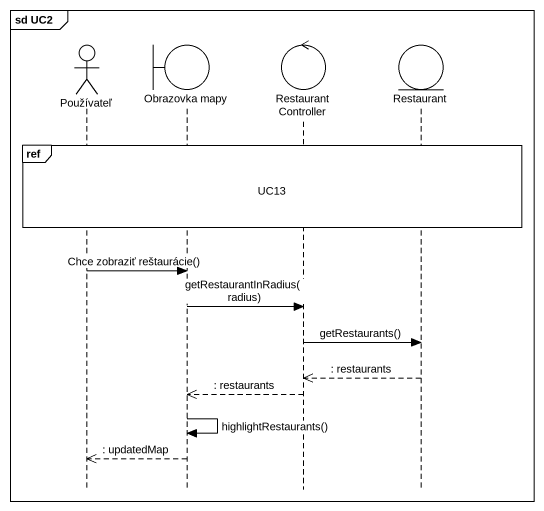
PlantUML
@startuml
mainframe sd UC2
hide footbox
actor Používateľ
boundary "Obrazovka mapy" as Obrazovka_mapy
control RestaurantController
entity Restaurant

ref over Používateľ, Obrazovka_mapy, RestaurantController, Restaurant : UC13
Používateľ -> Obrazovka_mapy : Chce zobraziť reštaurácie()
Obrazovka_mapy -> RestaurantController : getRestaurantInRadius(radius)
RestaurantController -> Restaurant : getRestaurants()
Restaurant -->> RestaurantController : : restaurants
RestaurantController -->> Obrazovka_mapy : : restaurants
Obrazovka_mapy -> Obrazovka_mapy : highlightRestaurants()
Obrazovka_mapy -->> Používateľ : : updatedMap
@enduml
